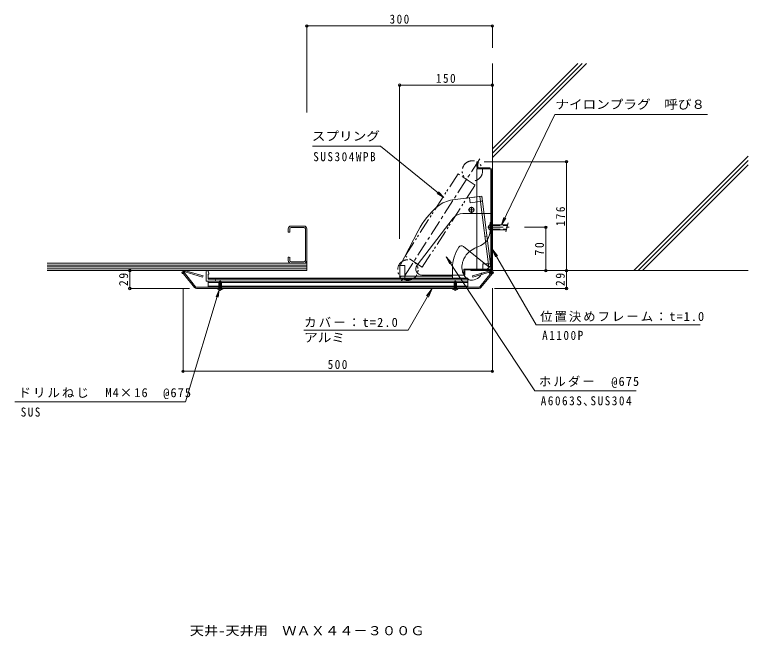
# Model space of a CAD drawing. Units: millimetres, scale not verified. Extents: x -636 to 550, y -675 to 330.
import ezdxf
from ezdxf.enums import TextEntityAlignment as Align

# ---------------------------------------------------------------- set-up
doc = ezdxf.new("R2010")
doc.units = ezdxf.units.MM
doc.header["$LTSCALE"] = 5
doc.header["$PDMODE"] = 32
doc.header["$PDSIZE"] = 4
for name, pattern in [('CHAIN1', [8, 5, -1, 1, -1]), ('CHAIN2', [12, 9, -1, 1, -1]), ('DASHED1', [1.8, 1.2, -0.6]), ('DASHED2', [3, 2, -1]), ('DASHED3', [4, 3, -1]), ('DOUBLE_CHAIN1', [8.8, 5, -1, 0.6, -0.6, 0.6, -1])]:
    doc.linetypes.add(name, pattern=pattern)
for name, color, linetype, lineweight in [('A-0', 2, 'Continuous', 9), ('A-1', 2, 'Continuous', 9), ('A-4', 7, 'Continuous', 9), ('A-5', 6, 'Continuous', 5), ('A-6', 6, 'Continuous', 5), ('A-D', 2, 'Continuous', 9), ('A-E', 2, 'Continuous', 9), ('A-F', 2, 'Continuous', 9)]:
    doc.layers.add(name, color=color, linetype=linetype, lineweight=lineweight)
doc.layers.add('F-5_F-5ﾚｲﾔ', color=2, linetype='Continuous')
doc.styles.add('ＭＳ ゴシック', font='')
doc.styles.get('ＭＳ ゴシック').set_extended_font_data('MS Gothic')

msp = doc.modelspace()

# ---------------------------------------------------------------- linework, layer by layer
at = {"layer": 'A-0'}
msp.add_line((136.645, -81.511), (136.645, 28.065), dxfattribs=at)
at = {"layer": 'A-1', "color": 5, "lineweight": 5}
for p, q in [((135.645, -79.511), (135.645, 79.489)), ((93.645, -82.511), (135.645, -82.511))]:
    msp.add_line(p, q, dxfattribs=at)
at = {"layer": 'A-1', "color": 6, "lineweight": 5}
for p, q in [((135.645, -82.511), (135.645, 5.289)), ((134.645, -83.511), (104.645, -83.511))]:
    msp.add_line(p, q, dxfattribs=at)
at = {"layer": 'A-1'}
for p, q in [((-323.973, -83.51), (-324.355, -83.51)), ((-322.855, -89.511), (-322.855, -97.511)), ((-321.655, -89.511), (-322.855, -89.511)), ((-322.536, -84.582), (-321.655, -87.534)), ((-321.655, -89.511), (-321.655, -87.534)), ((-325.355, -100.511), (-312.355, -100.511)), ((97.145, -95.511), (-322.855, -95.511)), ((-315.855, -97.51), (-322.855, -97.51)), ((-315.855, -97.511), (-322.855, -97.511)), ((97.223, -97.511), (-322.855, -97.511)), ((-322.855, -100.511), (-322.855, -110.511)), ((97.145, -100.511), (-322.855, -100.511)), ((97.145, -102.511), (-322.855, -102.511)), ((-315.758, -97.246), (-315.955, -97.472)), ((-315.855, -97.334), (-315.855, -97.51)), ((-315.566, -97.155), (-314.855, -97.51)), ((-312.355, -97.51), (-314.855, -97.51)), ((97.145, -95.511), (97.145, -110.511)), ((97.145, -108.511), (-322.855, -108.511))]:
    msp.add_line(p, q, dxfattribs=at)
for centre, radius, start, end in [((-324.355, -85.01), 1.5, 90, 180), ((-323.973, -85.01), 1.5, 16.60704, 90), ((-325.355, -100.011), 0.5, 180, 270), ((-315.655, -97.334), 0.2, 63.43495, 180), ((-312.355, -99.011), 1.5, 270, 90)]:
    msp.add_arc(centre, radius, start, end, dxfattribs=at)
at = {"layer": 'A-4'}
for p, q in [((136.645, 312.005), (-163.339, 312.005)), ((-163.339, 312.005), (-163.339, 171.91)), ((136.645, 312.005), (136.645, 276.436)), ((-13.355, 216.296), (-13.355, -32.197)), ((-13.355, 216.296), (136.645, 216.296)), ((484.208, 169.039), (237.402, 169.039)), ((-44.337, 117.706), (-153.983, 117.706)), ((257.922, 92.489), (123.145, 92.489)), ((256.422, -83.511), (256.422, 92.489)), ((119.558, 36.64), (71.932, 30.654)), ((-12.321, -75.035), (16.832, -19.066)), ((222.903, -13.511), (188.519, -13.511)), ((222.903, -83.511), (222.903, -13.511)), ((124.677, -28.149), (127.654, -27.774)), ((89.715, -44.373), (131.368, -77.701)), ((135.966, -47.607), (141.706, -61.465)), ((135.966, -47.607), (145.098, -59.507)), ((135.966, -47.607), (207.313, -171.184)), ((72.129, -92.511), (72.129, -79.121)), ((133.024, -72.488), (130.31, -72.966)), ((133.893, -77.412), (130.935, -77.934)), ((131.368, -77.701), (133.889, -77.384)), ((-12.886, -92.511), (72.129, -92.511)), ((72.129, -92.511), (72.129, -95.511)), ((256.422, -112.511), (256.422, -83.511)), ((-363.355, -246.326), (-363.355, -111.698)), ((-304.789, -114.338), (-306.811, -126.674)), ((39.202, -112.65), (33.461, -126.508)), ((136.645, -246.326), (136.645, -111.698)), ((256.422, -112.511), (140.016, -112.511)), ((472.243, -171.184), (207.313, -171.184)), ((0.55, -179.596), (-168.09, -179.596)), ((136.645, -246.326), (-363.355, -246.326)), ((368.934, -277.836), (205.114, -277.836)), ((-359.647, -295.93), (-635.537, -295.93))]:
    msp.add_line(p, q, dxfattribs=at)
at = {"layer": 'A-4', "color": 5, "lineweight": 5}
for p, q in [((111.645, 92.489), (113.145, 92.489)), ((111.645, 83.989), (111.645, 92.489)), ((113.145, 83.989), (113.145, 92.489)), ((111.645, 80.989), (132.645, 80.989)), ((111.645, -81.011), (111.645, 80.989)), ((114.645, 82.489), (132.645, 82.489)), ((134.145, 79.489), (134.145, -81.011)), ((135.645, -6.511), (134.145, -6.511)), ((135.645, -20.511), (134.145, -20.511)), ((134.145, -81.011), (93.645, -81.011)), ((134.145, -72.511), (121.145, -72.511)), ((121.145, -81.011), (121.145, -72.511)), ((90.645, -91.011), (90.645, -84.011)), ((92.145, -91.011), (90.645, -91.011)), ((92.145, -91.011), (92.145, -84.011))]:
    msp.add_line(p, q, dxfattribs=at)
at = {"layer": 'A-4', "color": 3}
for p, q in [((119.558, 36.64), (104.675, 34.77)), ((120.805, 26.719), (119.558, 36.64)), ((99.714, 34.146), (100.711, 26.209)), ((100.711, 26.209), (120.555, 28.703)), ((14.805, -74.926), (73.141, 1.159)), ((89.012, 8.989), (134.145, 8.989)), ((134.145, 8.989), (134.145, 3.989)), ((134.145, -6.261), (135.645, -6.261)), ((134.145, -75.011), (134.145, -11.011)), ((135.645, -11.011), (134.145, -11.011)), ((134.145, -20.761), (135.645, -20.761)), ((-4.886, -95.511), (-4.886, -75.511)), ((90.645, -91.011), (90.645, -81.011)), ((92.395, -81.011), (90.645, -81.011)), ((92.395, -82.511), (92.395, -81.011)), ((107.395, -82.511), (92.395, -82.511)), ((107.395, -82.511), (107.395, -81.011)), ((128.145, -81.011), (107.395, -81.011)), ((134.145, -75.011), (128.145, -81.011)), ((-343.292, -109.756), (-361.138, -87.321)), ((-360.071, -85.74), (-331.698, -94.144)), ((-331.13, -92.227), (-331.698, -94.144)), ((22.741, -91.011), (90.645, -91.011)), ((104.419, -92.227), (105.01, -94.223)), ((133.361, -85.74), (104.987, -94.144)), ((116.582, -109.756), (134.427, -87.321)), ((-341.111, -112.511), (115.016, -112.511))]:
    msp.add_line(p, q, dxfattribs=at)
at = {"layer": 'A-4', "linetype": 'CHAIN2'}
for p, q in [((107.91, 14.764), (97.317, 14.764)), ((102.921, 9.587), (102.921, 19.827))]:
    msp.add_line(p, q, dxfattribs=at)
at = {"layer": 'A-4', "color": 6, "lineweight": 5}
for p, q in [((135.645, 2.489), (136.645, 2.489)), ((101.645, -83.511), (101.645, -82.511)), ((134.645, -82.511), (104.645, -82.511)), ((132.645, -83.511), (101.645, -83.511))]:
    msp.add_line(p, q, dxfattribs=at)
at = {"layer": 'A-4', "linetype": 'DASHED1'}
msp.add_line((-12.886, -92.511), (72.129, -92.511), dxfattribs=at)
at = {"layer": 'A-4', "color": 3}
for points in [[(135.645, -11.011), (135.645, 3.989), (134.145, 3.989)], [(-12.886, -75.511), (-12.886, -95.511), (-2.886, -95.511)]]:
    msp.add_lwpolyline(points, dxfattribs=at)
at = {"layer": 'A-4'}
for points in [[(133.345, -17.809), (133.009, -19.623), (132.399, -22.721), (131.7, -25.744), (130.855, -28.643), (129.809, -31.369), (128.504, -33.876), (127.606, -35.21), (125.838, -37.247), (122.146, -40.227), (117.854, -42.738), (113.208, -45.018), (108.453, -47.304), (103.836, -49.833), (101.318, -51.505), (99.608, -52.832), (96.884, -55.355), (94.461, -58.142), (92.354, -61.159), (90.581, -64.371), (89.158, -67.741), (88.5, -69.754), (88.099, -71.248), (87.579, -73.858), (87.293, -76.503), (87.261, -79.168), (87.504, -81.842), (88.043, -84.509), (88.5, -86.049), (89.113, -87.692), (90.454, -90.44), (92.131, -92.989), (94.114, -95.234), (96.377, -97.067), (98.889, -98.383), (100.449, -98.867), (101.965, -99.116), (104.665, -99.105), (107.391, -98.587), (110.044, -97.617)], [(-449.34, -83.511), (-449.34, -112.511), (-353.04, -112.511)], [(110.044, -97.617), (112.529, -96.254), (114.748, -94.554), (115.875, -93.436), (116.359, -92.879), (117.13, -91.88), (117.831, -90.84), (118.477, -89.768), (119.085, -88.673), (119.669, -87.564), (120.002, -86.918)], [(-359.647, -295.93), (-304.789, -114.338), (-309.935, -125.73)], [(0.55, -179.596), (39.202, -112.65), (30.07, -124.55)]]:
    msp.add_lwpolyline(points, dxfattribs=at)
msp.add_circle((102.921, 14.764), 4, dxfattribs=at)
at = {"layer": 'A-4', "color": 5, "lineweight": 5}
for centre, radius, start, end in [((114.645, 83.989), 3, 180, 270), ((114.645, 83.989), 1.5, 180, 270), ((132.645, 79.489), 3, 0, 90), ((132.645, 79.489), 1.5, 0, 90), ((93.645, -84.011), 3, 90, 180), ((93.645, -84.011), 1.5, 90, 180), ((132.645, -79.511), 3, 270, 0)]:
    msp.add_arc(centre, radius, start, end, dxfattribs=at)
at = {"layer": 'A-4'}
for centre, radius, start, end in [((77.541, -13.966), 45, 97.16386, 129.95723), ((132.129, -79.121), 130, 129.95723, 152.48651), ((132.129, -79.121), 60, 145.88892, 180), ((86.592, -48.277), 5, 51.33529, 145.88892), ((-7.886, -77.345), 5, 152.48651, 180), ((115.016, -108.511), 2, 270, 321.5), ((115.016, -108.511), 4, 270, 321.5)]:
    msp.add_arc(centre, radius, start, end, dxfattribs=at)
at = {"layer": 'A-4', "color": 3}
for centre, radius, start, end in [((89.012, -11.011), 20, 90, 142.52179), ((22.741, -81.011), 10, 142.52179, 270), ((-360.355, -86.698), 1, 73.5, 218.5), ((133.645, -86.698), 1, 321.5, 106.5), ((-341.727, -108.511), 4, 218.5, 270), ((-341.727, -108.511), 2, 218.5, 270), ((115.016, -108.511), 2, 270, 321.5), ((115.016, -108.511), 4, 270, 321.5)]:
    msp.add_arc(centre, radius, start, end, dxfattribs=at)
at = {"layer": 'A-4', "color": 6, "lineweight": 5}
for radius in [1, 2]:
    msp.add_arc((134.645, -81.511), radius, 270, 0, dxfattribs=at)
at = {"layer": 'A-4'}
for p in [(-163.339, 312.005), (136.645, 312.005), (-13.355, 216.296), (136.645, 216.296), (256.422, 92.489), (222.903, -13.511), (-449.34, -83.511), (222.903, -83.511), (256.422, -83.511), (-363.355, -86.698), (136.645, -86.698), (-449.34, -112.511), (256.422, -112.511), (-363.355, -246.326), (136.645, -246.326)]:
    msp.add_point(p, dxfattribs=at)
at = {"layer": 'A-4', "color": 3}
msp.add_point((136.661, -86.698), dxfattribs=at)
at = {"layer": 'A-5', "color": 7, "linetype": 'CHAIN1', "lineweight": 9}
msp.add_line((116.084, 97.001), (-10.999, -101.109), dxfattribs=at)
at = {"layer": 'A-5', "color": 7, "linetype": 'DOUBLE_CHAIN1', "lineweight": 9}
for q in [(108.553, 54.706), (-4.148, -59.874)]:
    msp.add_line((23.346, -78.124), q, dxfattribs=at)
at = {"layer": 'A-5', "color": 7, "lineweight": 9}
for p, q in [((58.049, 34.549), (47.401, 41.096)), ((151.415, -9.29), (155.328, 2.582)), ((62.094, -61.462), (67.567, -72.701)), ((62.094, -61.462), (70.289, -70.901)), ((205.114, -277.836), (62.094, -61.462))]:
    msp.add_line(p, q, dxfattribs=at)
at = {"layer": 'A-5'}
for p, q in [((-167.931, -11.523), (-188.731, -11.523)), ((-193.331, -16.123), (-193.331, -21.523)), ((-191.031, -21.523), (-193.331, -21.523)), ((-191.031, -16.123), (-191.031, -21.523)), ((-167.931, -13.823), (-188.731, -13.823)), ((-165.631, -66.923), (-165.631, -16.123)), ((-163.331, -16.123), (-163.331, -66.923)), ((-163.339, -83.511), (-163.339, -56.511)), ((-193.331, -61.523), (-191.731, -61.523)), ((-193.331, -61.523), (-193.331, -66.923)), ((-191.031, -66.923), (-191.031, -61.523)), ((-188.731, -69.223), (-167.931, -69.223)), ((-582.922, -71.511), (-163.339, -71.511)), ((-582.922, -74.511), (-163.339, -74.511)), ((-582.922, -77.511), (-163.339, -77.511)), ((-582.922, -80.511), (-163.339, -80.511)), ((-188.731, -71.523), (-167.931, -71.523))]:
    msp.add_line(p, q, dxfattribs=at)
at = {"layer": 'A-5', "color": 3, "lineweight": 9}
for p, q in [((-344.858, -111.001), (-362.703, -88.566)), ((-359.503, -83.822), (-331.13, -92.227)), ((132.793, -83.822), (104.419, -92.227)), ((118.147, -111.001), (135.992, -88.566))]:
    msp.add_line(p, q, dxfattribs=at)
at = {"layer": 'A-5', "color": 7, "lineweight": 9}
for points in [[(237.402, 169.039), (151.415, -9.29), (158.267, 1.165)], [(-44.337, 117.706), (58.049, 34.549), (49.458, 43.629)]]:
    msp.add_lwpolyline(points, dxfattribs=at)
at = {"layer": 'A-5', "color": 7, "linetype": 'DOUBLE_CHAIN1', "lineweight": 9}
msp.add_lwpolyline([(108.553, 54.706), (81.059, 72.956), (-4.148, -59.874)], dxfattribs=at)
at = {"layer": 'A-5'}
msp.add_lwpolyline([(-285.48, -83.511), (-163.339, -83.511), (-582.922, -83.511)], dxfattribs=at)
at = {"layer": 'A-5', "color": 7, "linetype": 'DOUBLE_CHAIN1', "lineweight": 9}
for centre, start, end in [((104.284, 77.586), 285.865, 236.42482), ((0.013, -82.429), 90.83009, 58.36547)]:
    msp.add_arc(centre, 16.5, start, end, dxfattribs=at)
at = {"layer": 'A-5'}
for centre, radius, start, end in [((-188.731, -16.123), 4.6, 90, 180), ((-167.931, -16.123), 4.6, 0, 90), ((-188.731, -16.123), 2.3, 90, 180), ((-167.931, -16.123), 2.3, 0, 90), ((-188.731, -66.923), 4.6, 180, 270), ((-188.731, -66.923), 2.3, 180, 270), ((-167.931, -66.923), 2.3, 270, 0), ((-167.931, -66.923), 4.6, 270, 0)]:
    msp.add_arc(centre, radius, start, end, dxfattribs=at)
at = {"layer": 'A-5', "color": 3, "lineweight": 9}
for centre, start, end in [((-360.355, -86.698), 73.5, 218.5), ((133.645, -86.698), 321.5, 106.5)]:
    msp.add_arc(centre, 3, start, end, dxfattribs=at)
at = {"layer": 'A-6'}
for p, q in [((136.645, 99.115), (288.965, 251.436)), ((136.645, 106.186), (281.894, 251.436)), ((274.823, 251.436), (136.645, 113.257)), ((136.645, 251.436), (136.645, -83.511)), ((550.292, 101.479), (365.302, -83.511)), ((372.373, -83.511), (550.292, 94.408)), ((379.444, -83.511), (550.292, 87.337)), ((-163.339, -83.511), (-582.922, -83.511)), ((136.661, -83.511), (550.292, -83.511))]:
    msp.add_line(p, q, dxfattribs=at)
msp.add_point((133.645, -86.698), dxfattribs=at)
at = {"layer": 'A-D'}
for p, q in [((-325.855, -100.011), (-325.855, -85.011)), ((-305.356, -106.811), (-305.356, -106.429)), ((97.145, -100.511), (84.645, -100.511)), ((-340.797, -110.511), (-174.151, -110.511)), ((-170.151, -110.511), (93.014, -110.511))]:
    msp.add_line(p, q, dxfattribs=at)
at = {"layer": 'A-E'}
for p, q in [((-303.355, -100.511), (-305.355, -103.975)), ((-305.355, -109.478), (-305.355, -103.975)), ((-304.755, -112.511), (-304.755, -102.936)), ((-303.355, -100.511), (-301.355, -103.975)), ((-301.955, -112.511), (-301.955, -102.935)), ((-301.355, -112.511), (-301.355, -103.975)), ((76.645, -100.511), (74.645, -103.975)), ((74.645, -112.511), (74.645, -103.975)), ((75.245, -112.511), (75.245, -102.935)), ((76.645, -100.511), (78.645, -103.975)), ((78.045, -112.511), (78.045, -102.936)), ((78.645, -109.478), (78.645, -103.975)), ((-298.655, -112.511), (-308.055, -112.511)), ((-308.055, -112.799), (-308.055, -112.511)), ((-298.655, -112.799), (-308.055, -112.799)), ((-305.355, -112.511), (-305.355, -109.478)), ((-302.855, -114.59), (-303.855, -114.59)), ((-303.855, -114.99), (-303.855, -114.59)), ((-302.855, -114.99), (-302.855, -114.59)), ((-298.655, -112.799), (-298.655, -112.511)), ((71.945, -112.511), (81.345, -112.511)), ((71.945, -112.799), (71.945, -112.511)), ((71.945, -112.799), (81.345, -112.799)), ((76.144, -114.59), (77.145, -114.59)), ((76.144, -114.99), (76.144, -114.59)), ((77.145, -114.99), (77.145, -114.59)), ((78.645, -112.511), (78.645, -109.478)), ((81.345, -112.799), (81.345, -112.511))]:
    msp.add_line(p, q, dxfattribs=at)
at = {"layer": 'A-E', "linetype": 'CHAIN1'}
for p, q in [((-303.355, -116.416), (-303.355, -98.89)), ((76.645, -116.416), (76.645, -98.89))]:
    msp.add_line(p, q, dxfattribs=at)
at = {"layer": 'A-E', "color": 3}
for p, q in [((-341.727, -110.511), (-323.855, -110.511)), ((-341.422, -110.511), (115.016, -110.511))]:
    msp.add_line(p, q, dxfattribs=at)
at = {"layer": 'A-E'}
for centre, start, end in [((-303.355, -108.911), 219.60199, 265.29854), ((-303.355, -108.911), 274.70192, 320.39801), ((76.645, -108.911), 219.60199, 265.29808), ((76.645, -108.911), 274.70146, 320.39801)]:
    msp.add_arc(centre, 6.1, start, end, dxfattribs=at)
at = {"layer": 'A-F', "color": 5, "linetype": 'DASHED2', "lineweight": 5}
for p, q in [((121.645, 82.489), (121.645, 80.989)), ((131.645, 82.489), (131.645, 80.989))]:
    msp.add_line(p, q, dxfattribs=at)
at = {"layer": 'A-F', "color": 7}
for p, q in [((116.581, 36.266), (130.916, -77.786)), ((119.558, 36.64), (133.893, -77.412)), ((135.645, -8.511), (136.645, -8.511)), ((136.645, -18.511), (135.645, -18.511))]:
    msp.add_line(p, q, dxfattribs=at)
at = {"layer": 'A-F', "color": 5, "lineweight": 5}
msp.add_line((136.645, -79.511), (136.645, 1.489), dxfattribs=at)
at = {"layer": 'A-F'}
for p, q in [((133.145, -5.511), (134.145, -5.511)), ((133.145, -5.511), (133.145, -21.511)), ((136.645, -9.511), (161.342, -9.511)), ((158.595, -21.011), (162.178, -6.011)), ((131.345, -13.011), (129.845, -13.011)), ((129.845, -14.011), (131.345, -14.011)), ((131.345, -14.011), (131.345, -13.011)), ((133.145, -21.511), (134.145, -21.511)), ((136.645, -17.511), (159.431, -17.511))]:
    msp.add_line(p, q, dxfattribs=at)
at = {"layer": 'A-F', "linetype": 'DASHED3'}
for p, q in [((134.145, -10.511), (161.103, -10.511)), ((134.145, -16.511), (159.67, -16.511))]:
    msp.add_line(p, q, dxfattribs=at)
at = {"layer": 'A-F', "linetype": 'CHAIN1'}
msp.add_line((129.145, -13.511), (163.519, -13.511), dxfattribs=at)
at = {"layer": 'A-F', "color": 3}
msp.add_line((-4.886, -75.511), (-12.886, -75.511), dxfattribs=at)
at = {"layer": 'A-F'}
msp.add_arc((134.295, -13.511), 4.45, 104.97673, 255.02335, dxfattribs=at)

# ---------------------------------------------------------------- texts
at = {"layer": 'A-4', "color": 2, "style": 'ＭＳ ゴシック', "width": 1.1}
for s, p in [('ナイロンプラグ\u3000呼び８', (238.365, 173.613)), ('スプリング', (-155.18, 122.279)), ('アルミ', (-167.678, -203.464))]:
    msp.add_text(s, height=14.66, dxfattribs=at).set_placement(p, align=Align.BOTTOM_LEFT)
at = {"layer": 'A-4', "color": 2, "char_height": 14.66, "attachment_point": 7, "style": 'ＭＳ ゴシック'}
for s, insert in [('\\T1.27;\\W0.9;300', (-29.597, 315.571)), ('\\T1.27;\\W0.9;150', (45.395, 219.861)), ('\\T1.28;\\W0.9;SUS304WPB', (-152.982, 93.132)), ('\\T1.16;位置決めフレーム：t=1.0', (213.9, -166.61)), ('\\T1.18;カバー：t=2.0', (-167.678, -175.023)), ('\\T1.28;\\W0.9;A1100P', (217.022, -195.757)), ('\\T1.27;\\W0.9;500', (-129.605, -242.76)), ('\\T1.17;ホルダー\u3000@675', (211.841, -273.263)), ('\\T1.17;ドリルねじ\u3000M4×16\u3000@675', (-629.24, -291.357)), ('\\T1.28;\\W0.9;A6063S､SUS304', (214.718, -302.41)), ('\\T1.27;\\W0.9;SUS', (-625.814, -319.802))]:
    msp.add_mtext(s, dxfattribs=dict(at, insert=insert))
at = {"layer": 'A-4', "color": 2, "char_height": 14.66, "attachment_point": 7, "rotation": 90, "style": 'ＭＳ ゴシック'}
for s, insert in [('\\T1.27;\\W0.9;176', (254.244, -11.761)), ('\\T1.27;\\W0.95;70', (220.225, -59.136)), ('\\T1.27;\\W0.95;29', (-452.018, -108.636)), ('\\T1.27;\\W0.95;29', (253.744, -108.636))]:
    msp.add_mtext(s, dxfattribs=dict(at, insert=insert))
at = {"layer": 'F-5_F-5ﾚｲﾔ', "style": 'ＭＳ ゴシック', "width": 1.15}
msp.add_text('天井-天井用\u3000ＷＡＸ４４－３００Ｇ', height=14.66, dxfattribs=at).set_placement((-352.437, -677.437), align=Align.BOTTOM_LEFT)

doc.saveas('drawing.dxf')
